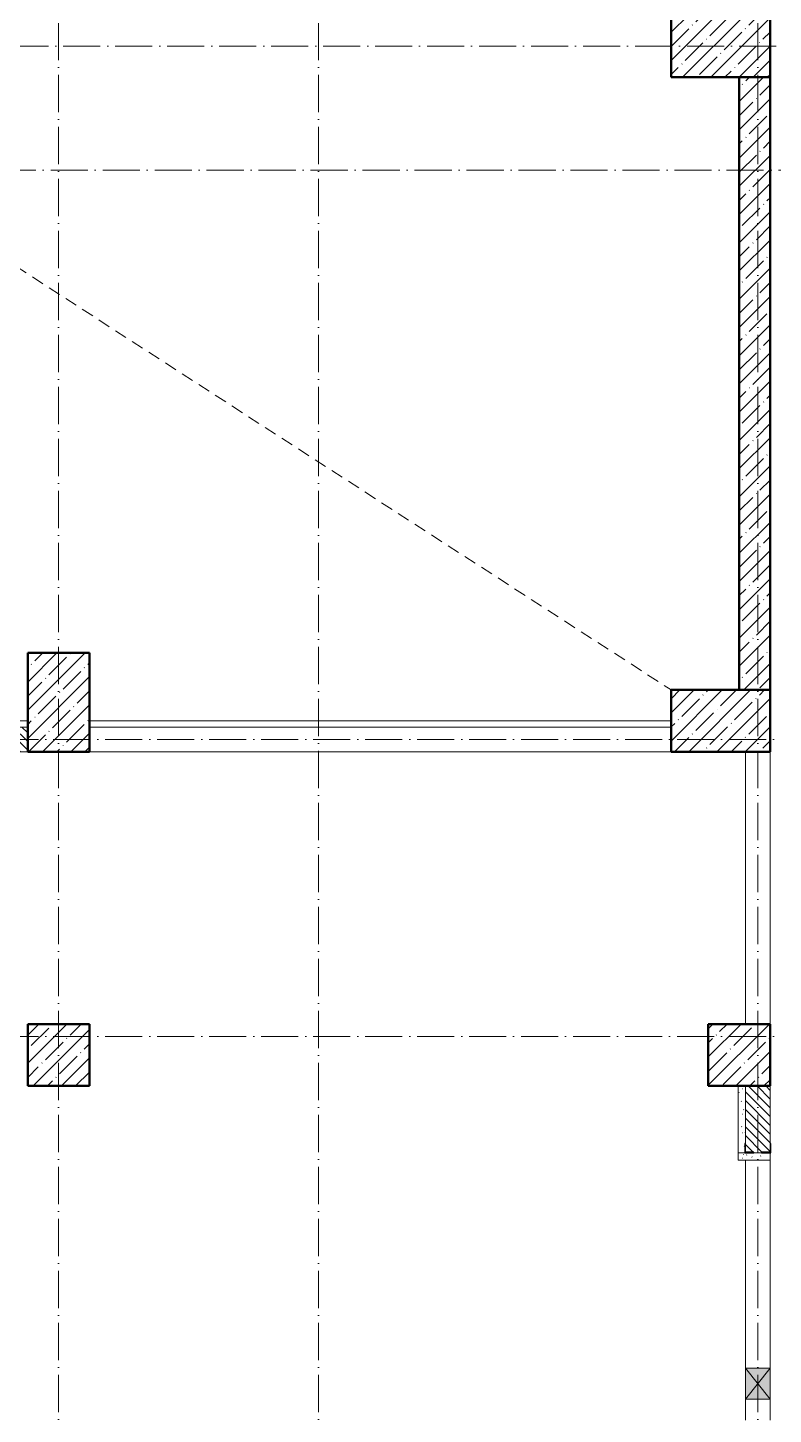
# Model space of a CAD drawing. Header units: millimetres. Extents: x -213536 to 1564669, y 70501 to 942238.
# Drawn here: x 612983 to 619008, y 636073 to 647275 of the extents above; entities that cross this region are included whole.
import ezdxf

# ---------------------------------------------------------------- set-up
doc = ezdxf.new("R2010")
doc.units = ezdxf.units.MM
doc.linetypes.add('200_ШТРИХ_ш1п0_6_', pattern=[160, 100, -60])
doc.linetypes.add('50_200_ШТРИХ_1Т_ш5_п1_п1_', pattern=[700, 500, -100, 0, -100])
for name, color, linetype, lineweight in [('3.1) ЖБ окна 1.2 м', 102, 'Continuous', 30), ('A-DETL-____-OTLN-3', 7, '200_ШТРИХ_ш1п0_6_', 9), ('A-DETL-GENF-OTLN', 7, 'Continuous', 9), ('A-FLOR-____-OTLN', 7, 'Continuous', 9), ('A-GENM-____-MCUT', 7, 'Continuous', 25), ('A-GENM-____-OTLN-1', 7, 'Continuous', 25), ('A-GLAZ-____-OTLN', 7, 'Continuous', 9), ('A-WALL-____-MCUT', 7, 'Continuous', 13), ('A-WALL-____-MCUT-2', 7, 'Continuous', 50), ('A-WALL-____-PATT-1', 7, 'Continuous', 9), ('A-WALL-FNSH-MCUT-1', 7, 'Continuous', 9), ('I-WALL-____-OTLN', 7, 'Continuous', 9), ('S-COLS-____-MCUT', 7, 'Continuous', 50), ('S-COLS-____-OTLN', 7, 'Continuous', 9), ('S-GRID-____-OTLN-1', 7, '50_200_ШТРИХ_1Т_ш5_п1_п1_', 9)]:
    doc.layers.add(name, color=color, linetype=linetype, lineweight=lineweight)
doc.layers.add('A-WALL-____-PATT-2', color=7, linetype='Continuous', lineweight=9, true_color=0x787878)
pattern_1 = [(135, (544282.637, 571544.04), (-35.35534, -35.35534), [])]
pattern_2 = [(0, (544282.637, 571544.04), (203.2, 50.8), [3.353, -149.047, 3.353, -149.047, -812.8]), (0, (544282.637, 571544.04), (203.2, 50.8), [-304.8, 3.353, -301.447, 3.353, -149.047, -355.6]), (0, (544282.637, 571544.04), (203.2, 50.8), [-762, 3.353, -98.247, 3.353, -250.647]), (120, (544358.837, 571569.44), (-145.59409, 150.576362), [3.353, -149.047, 3.353, -149.047, -812.8]), (120, (544358.837, 571569.44), (-145.59409, 150.576362), [-304.8, 3.353, -301.447, 3.353, -149.047, -355.6]), (120, (544358.837, 571569.44), (-145.59409, 150.576362), [-762, 3.353, -98.247, 3.353, -250.647]), (240, (544384.237, 571671.04), (-57.60591, -201.376362), [3.353, -149.047, 3.353, -149.047, -812.8]), (240, (544384.237, 571671.04), (-57.60591, -201.376362), [-304.8, 3.353, -301.447, 3.353, -149.047, -355.6]), (240, (544384.237, 571671.04), (-57.60591, -201.376362), [-762, 3.353, -98.247, 3.353, -250.647])]

# ---------------------------------------------------------------- blocks, each defined once
blk = doc.blocks.new('BSC_Колонна _Прямоугольная - 500х800-V83-АР1_План отверстий 2 этажа в осях 1-64_Ю-ЯЯ')
at = {"layer": 'S-COLS-____-OTLN'}
h = blk.add_hatch(dxfattribs=at)
h.set_pattern_fill('FP_96', color=256, style=0, pattern_type=2)
h.set_pattern_definition([(315, (-75581.04, 74300), (114.04925, 114.04925), []), (315, (-75581.04, 74185.95), (114.04925, 114.04925), [201.613, -40.323, 3.353, -36.97])])
h.paths.add_polyline_path([(-250, 400), (-250, -400), (250, -400), (250, 400)], flags=0)
at = {"layer": 'S-COLS-____-MCUT'}
for p, q in [((250, 400), (-250, 400)), ((-250, 400), (-250, -400)), ((250, -400), (250, 400)), ((-250, -400), (250, -400))]:
    blk.add_line(p, q, dxfattribs=at)
blk = doc.blocks.new('BSC_Колонна _Прямоугольная - 500х800-V84-АР1_План отверстий 2 этажа в осях 1-64_Ю-ЯЯ')
at = {"layer": 'S-COLS-____-OTLN'}
h = blk.add_hatch(dxfattribs=at)
h.set_pattern_fill('FP_97', color=256, style=0, pattern_type=2)
h.set_pattern_definition([(315, (-70131.04, 74300), (114.04925, 114.04925), []), (315, (-70131.04, 74185.95), (114.04925, 114.04925), [201.613, -40.323, 3.353, -36.97])])
h.paths.add_polyline_path([(-250, -400), (250, -400), (250, 400), (-250, 400), (-250, 80)], flags=0)
at = {"layer": 'S-COLS-____-MCUT'}
for p, q in [((250, 400), (-250, 400)), ((-250, 400), (-250, -400)), ((250, -400), (250, 400)), ((-250, -400), (250, -400))]:
    blk.add_line(p, q, dxfattribs=at)
blk = doc.blocks.new('BSC_Колонна _Прямоугольная - 500х800-V88-АР1_План отверстий 2 этажа в осях 1-64_Ю-ЯЯ')
at = {"layer": 'S-COLS-____-OTLN'}
h = blk.add_hatch(dxfattribs=at)
h.set_pattern_fill('FP_101', color=256, style=0, pattern_type=2)
h.set_pattern_definition([(225, (68950, 70281.04), (114.04925, -114.04925), []), (225, (68835.95, 70281.04), (114.04925, -114.04925), [201.613, -40.323, 3.353, -36.97])])
h.paths.add_polyline_path([(250, 400), (-250, 400), (-250, -400), (250, -400)], flags=0)
at = {"layer": 'S-COLS-____-MCUT'}
for p, q in [((250, 400), (-250, 400)), ((-250, 400), (-250, -400)), ((250, -400), (250, 400)), ((-250, -400), (250, -400))]:
    blk.add_line(p, q, dxfattribs=at)
blk = doc.blocks.new('BSC_Колонна _Прямоугольная - 500х500-V145-АР1_План отверстий 2 этажа в осях 1-64_Ю-ЯЯ')
at = {"layer": 'S-COLS-____-OTLN'}
h = blk.add_hatch(dxfattribs=at)
h.set_pattern_fill('FP_158', color=256, style=0, pattern_type=2)
h.set_pattern_definition([(45, (-74450, -67431.04), (-114.04925, 114.04925), []), (45, (-74335.95, -67431.04), (-114.04925, 114.04925), [201.613, -40.323, 3.353, -36.97])])
h.paths.add_polyline_path([(-250, -250), (250, -250), (250, 250), (-250, 250)], flags=0)
at = {"layer": 'S-COLS-____-MCUT'}
for p, q in [((250, 250), (-250, 250)), ((-250, 250), (-250, -250)), ((250, -250), (250, 250)), ((-250, -250), (250, -250))]:
    blk.add_line(p, q, dxfattribs=at)
blk = doc.blocks.new('BSC_Колонна _Прямоугольная - 500х500-V146-АР1_План отверстий 2 этажа в осях 1-64_Ю-ЯЯ')
at = {"layer": 'S-COLS-____-OTLN'}
h = blk.add_hatch(dxfattribs=at)
h.set_pattern_fill('FP_159', color=256, style=0, pattern_type=2)
h.set_pattern_definition([(45, (-68950, -67431.04), (-114.04925, 114.04925), []), (45, (-68835.95, -67431.04), (-114.04925, 114.04925), [201.613, -40.323, 3.353, -36.97])])
h.paths.add_polyline_path([(-250, -250), (250, -250), (250, 250), (-250, 250)], flags=0)
at = {"layer": 'S-COLS-____-MCUT'}
for p, q in [((250, 250), (-250, 250)), ((-250, 250), (-250, -250)), ((250, -250), (250, 250)), ((-250, -250), (250, -250))]:
    blk.add_line(p, q, dxfattribs=at)
blk = doc.blocks.new('Фахверк_СКБ_Уголок - 200_3550-28267367-АР1_План отверстий 2 этажа в осях 1-64_Ю-ЯЯ')
at = {"layer": 'A-GENM-____-MCUT'}
for p, q in [((200, 156), (125, 156)), ((125, 156), (125, 81)), ((131, 81), (131, 150)), ((131, 150), (200, 150)), ((200, 150), (200, 156)), ((125, 81), (131, 81)), ((131, 19), (125, 19)), ((125, 19), (125, -56)), ((131, -50), (131, 19)), ((125, -56), (200, -56)), ((200, -50), (131, -50)), ((200, -56), (200, -50))]:
    blk.add_line(p, q, dxfattribs=at)
blk = doc.blocks.new('AR_Отверстие прямоугольное _в стене__БезПР - AR_Отверстие прямоугольное _в стене__БезПР-36392898-АР1_План отверстий 2 этажа в осях 1-64_Ю-ЯЯ')
at = {"layer": 'A-GLAZ-____-OTLN'}
blk.add_hatch(color=256, dxfattribs=at).paths.add_polyline_path([(125, 100), (-125, 100), (-125, -100), (125, -100)], flags=0)
at = {"layer": 'A-DETL-GENF-OTLN'}
for p, q in [((-125, -100), (-125, 100)), ((-125, 100), (125, 100)), ((125, 100), (-125, -100)), ((-125, 100), (125, -100)), ((125, 100), (-125, 100)), ((-125, 100), (-125, -100)), ((125, 100), (125, -100)), ((125, -100), (125, 100)), ((125, -100), (-125, -100)), ((-125, -100), (125, -100))]:
    blk.add_line(p, q, dxfattribs=at)
blk = doc.blocks.new('2этаж')
at = {"layer": 'S-GRID-____-OTLN-1', "color": 251, "ltscale": 0.6, "true_color": 0x636466}
for p, q in [((53358.3, 549908.8), (53358.3, 511907.5)), ((55458.3, 549908.8), (55458.3, 498997)), ((59008.3, 549908.8), (59008.3, 498997)), ((33650.4, 534597), (88482.7, 534597)), ((18845.8, 533597), (88482.7, 533597)), ((88482.7, 528997), (33650.4, 528997)), ((88482.7, 526597), (-20260.4, 526597))]:
    blk.add_line(p, q, dxfattribs=at)

msp = doc.modelspace()

# ---------------------------------------------------------------- hatches: boundary and pattern name
at = {"layer": 'A-WALL-____-PATT-1'}
h = msp.add_hatch(dxfattribs=at)
h.set_pattern_fill('FP_13', color=256, style=0, pattern_type=2)
h.set_pattern_definition([(45, (544282.64, 571544.04), (-114.04925, 114.04925), []), (45, (544396.69, 571544.04), (-114.04925, 114.04925), [201.612, -40.322, 3.353, -36.97])])
h.paths.add_polyline_path([(618982.6, 641925.1), (618982.6, 646875.1), (618732.6, 646875.1), (618732.6, 641925.1)], flags=0)
h = msp.add_hatch(dxfattribs=at)
h.set_pattern_fill('FP_6', color=256, style=0, pattern_type=2)
h.set_pattern_definition(pattern_1)
h.paths.add_polyline_path([(612982.6, 641425.1), (612982.6, 641625.1), (607532.6, 641625.1), (607532.6, 641425.1), (611432.5, 641425.1)], flags=0)
h = msp.add_hatch(dxfattribs=at)
h.set_pattern_fill('FP_6', color=256, style=0, pattern_type=2)
h.set_pattern_definition(pattern_1)
h.paths.add_polyline_path([(618982.6, 634725.1), (618982.6, 635959.1), (618913.6, 635959.1), (618913.6, 635965.1), (618851.6, 635965.1), (618851.6, 635959.1), (618782.6, 635959.1), (618782.6, 634725.1)], flags=0)
h.paths.add_polyline_path([(618913.6, 638185.1), (618913.6, 638191.1), (618982.6, 638191.1), (618982.6, 638725.1), (618782.6, 638725.1), (618782.6, 638191.1), (618851.6, 638191.1), (618851.6, 638185.1)], flags=0)
at = {"layer": 'A-WALL-____-PATT-2'}
h = msp.add_hatch(dxfattribs=at)
h.set_pattern_fill('FP_165', color=256, style=0, pattern_type=2)
h.set_pattern_definition(pattern_2)
h.paths.add_polyline_path([(618782.6, 634725.1), (618782.6, 635890.1), (618776.6, 635890.1), (618776.6, 635965.1), (618722.6, 635965.1), (618722.6, 634725.1)], flags=0)
h.paths.add_polyline_path([(618722.6, 638185.1), (618776.6, 638185.1), (618776.6, 638260.1), (618782.6, 638260.1), (618782.6, 638725.1), (618722.6, 638725.1), (618722.6, 638191.1)], flags=0)
h = msp.add_hatch(dxfattribs=at)
h.set_pattern_fill('FP_165', color=256, style=0, pattern_type=2)
h.set_pattern_definition(pattern_2)
h.paths.add_polyline_path([(618782.6, 638125.1), (618982.6, 638125.1), (618982.6, 638185.1), (618722.6, 638185.1), (618722.6, 638125.1), (618776.6, 638125.1)], flags=0)

# ---------------------------------------------------------------- linework, layer by layer
at = {"layer": 'A-DETL-____-OTLN-3'}
msp.add_line((595282.6, 656725.1), (618182.6, 641925.1), dxfattribs=at)
at = {"layer": 'A-FLOR-____-OTLN'}
for p, q in [((612982.6, 641675.1), (607532.6, 641675.1)), ((618182.6, 641675.1), (613482.6, 641675.1))]:
    msp.add_line(p, q, dxfattribs=at)
at = {"layer": 'A-WALL-____-MCUT'}
for p, q in [((612982.6, 641625.1), (607532.6, 641625.1)), ((607532.6, 641425.1), (612982.6, 641425.1)), ((618782.6, 638725.1), (618782.6, 638260.1)), ((618982.6, 638260.1), (618982.6, 638725.1)), ((618851.6, 638185.1), (618913.6, 638185.1))]:
    msp.add_line(p, q, dxfattribs=at)
at = {"layer": 'A-WALL-____-MCUT-2'}
for p, q in [((618732.6, 646875.1), (618732.6, 641925.1)), ((618982.6, 641925.1), (618982.6, 646875.1))]:
    msp.add_line(p, q, dxfattribs=at)
at = {"layer": 'A-WALL-FNSH-MCUT-1'}
for p, q in [((618722.6, 638725.1), (618722.6, 638125.1)), ((618722.6, 638185.1), (618776.6, 638185.1)), ((618722.6, 638125.1), (618982.6, 638125.1)), ((618982.6, 638125.1), (618982.6, 638185.1))]:
    msp.add_line(p, q, dxfattribs=at)
at = {"layer": 'I-WALL-____-OTLN'}
for p, q in [((613482.6, 641625.1), (618182.6, 641625.1)), ((618182.6, 641425.1), (613482.6, 641425.1)), ((618782.6, 639225.1), (618782.6, 641425.1)), ((618982.6, 641425.1), (618982.6, 639225.1)), ((618782.6, 636445.1), (618782.6, 638125.1)), ((618982.6, 638125.1), (618982.6, 636445.1)), ((618782.6, 636025.1), (618782.6, 636195.1)), ((618982.6, 636195.1), (618982.6, 636025.1))]:
    msp.add_line(p, q, dxfattribs=at)

# ---------------------------------------------------------------- block references
at = {"layer": '3.1) ЖБ окна 1.2 м'}
msp.add_blockref('2этаж', (559874.3, 112528.1), dxfattribs=at)
at = {"layer": 'A-GENM-____-OTLN-1', "rotation": 89.99999999999986}
msp.add_blockref('Фахверк_СКБ_Уголок - 200_3550-28267367-АР1_План отверстий 2 этажа в осях 1-64_Ю-ЯЯ', (618932.6, 638060.1), dxfattribs=at)
at = {"layer": 'A-GLAZ-____-OTLN', "rotation": 269.9999999999998}
msp.add_blockref('AR_Отверстие прямоугольное _в стене__БезПР - AR_Отверстие прямоугольное _в стене__БезПР-36392898-АР1_План отверстий 2 этажа в осях 1-64_Ю-ЯЯ', (618882.6, 636320.1), dxfattribs=at)
at = {"layer": 'S-COLS-____-OTLN'}
for name, p, rotation in [('BSC_Колонна _Прямоугольная - 500х800-V83-АР1_План отверстий 2 этажа в осях 1-64_Ю-ЯЯ', (618582.6, 647125.1), 89.9999999999999), ('BSC_Колонна _Прямоугольная - 500х800-V88-АР1_План отверстий 2 этажа в осях 1-64_Ю-ЯЯ', (613232.6, 641825.1), 180), ('BSC_Колонна _Прямоугольная - 500х800-V84-АР1_План отверстий 2 этажа в осях 1-64_Ю-ЯЯ', (618582.6, 641675.1), 89.9999999999999)]:
    msp.add_blockref(name, p, dxfattribs=dict(at, rotation=rotation))
for name, p in [('BSC_Колонна _Прямоугольная - 500х500-V146-АР1_План отверстий 2 этажа в осях 1-64_Ю-ЯЯ', (613232.6, 638975.1)), ('BSC_Колонна _Прямоугольная - 500х500-V145-АР1_План отверстий 2 этажа в осях 1-64_Ю-ЯЯ', (618732.6, 638975.1))]:
    msp.add_blockref(name, p, dxfattribs=at)

doc.saveas('drawing.dxf')
